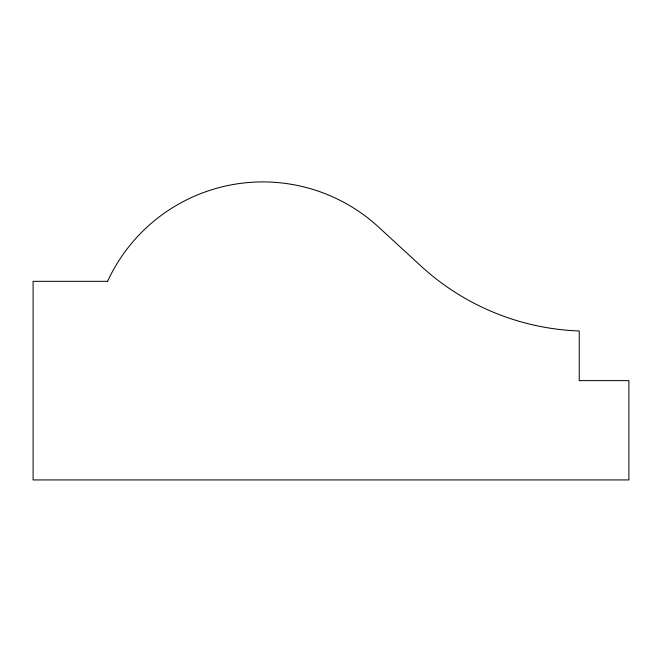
<?xml version="1.0" encoding="UTF-8"?>
<svg xmlns="http://www.w3.org/2000/svg" width="662" height="662" viewBox="0 0 662 662"><rect width="100%" height="100%" fill="white"/><g stroke="black" fill="none" stroke-linecap="round" stroke-linejoin="round"><path stroke-width="0.99" d="M107.575 281.333L33.1 281.333L33.1 479.933L628.9 479.933L628.9 380.633L579.25 380.633L579.25 330.983A247.538 247.538 0 0 1 420.701 265.81L378.548 227.041A170.945 170.945 0 0 0 107.575 281.333"/></g></svg>
